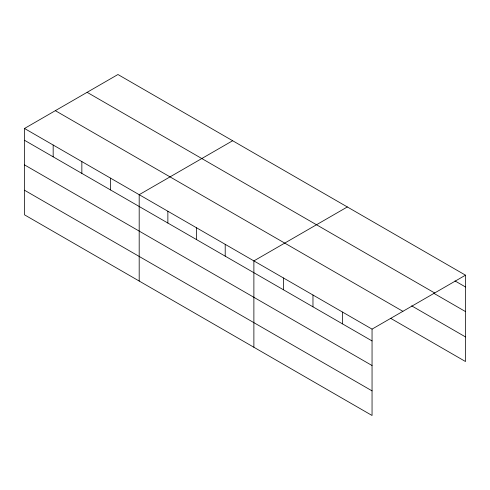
<?xml version="1.0" encoding="UTF-8"?>
<svg xmlns="http://www.w3.org/2000/svg" width="490" height="490" viewBox="0 0 490 490"><rect width="100%" height="100%" fill="white"/><g stroke="black" fill="none" stroke-linecap="round" stroke-linejoin="round"><path stroke-width="0.73" d="M372.051 365.534L372.051 329.127L24.5 128.472L24.5 214.822L372.051 415.483L372.051 365.534L24.5 164.879M390.659 318.322L465.5 361.528L465.5 275.178L117.949 74.517L24.5 128.472M232.64 140.734L139.191 194.689L139.191 281.04M347.33 206.952L253.881 260.907L253.881 347.257M372.051 329.127L465.5 275.178M454.996 280.917L465.5 286.981M87.11 92.322L434.661 292.977M433.987 293.388L465.5 311.585M411.667 305.852L465.5 336.93M55.339 110.667L402.89 311.322M24.5 140.275L372.051 340.936M24.5 190.224L372.051 390.879M342.51 312.069L342.51 323.878M312.969 295.017L312.969 306.82M283.428 277.959L283.428 289.768M225.21 244.351L225.21 256.154M196.539 227.795L196.539 239.604M167.868 211.239L167.868 223.048M110.52 178.133L110.52 189.942M81.848 161.578L81.848 173.387M53.171 145.022L53.171 156.831"/></g></svg>
